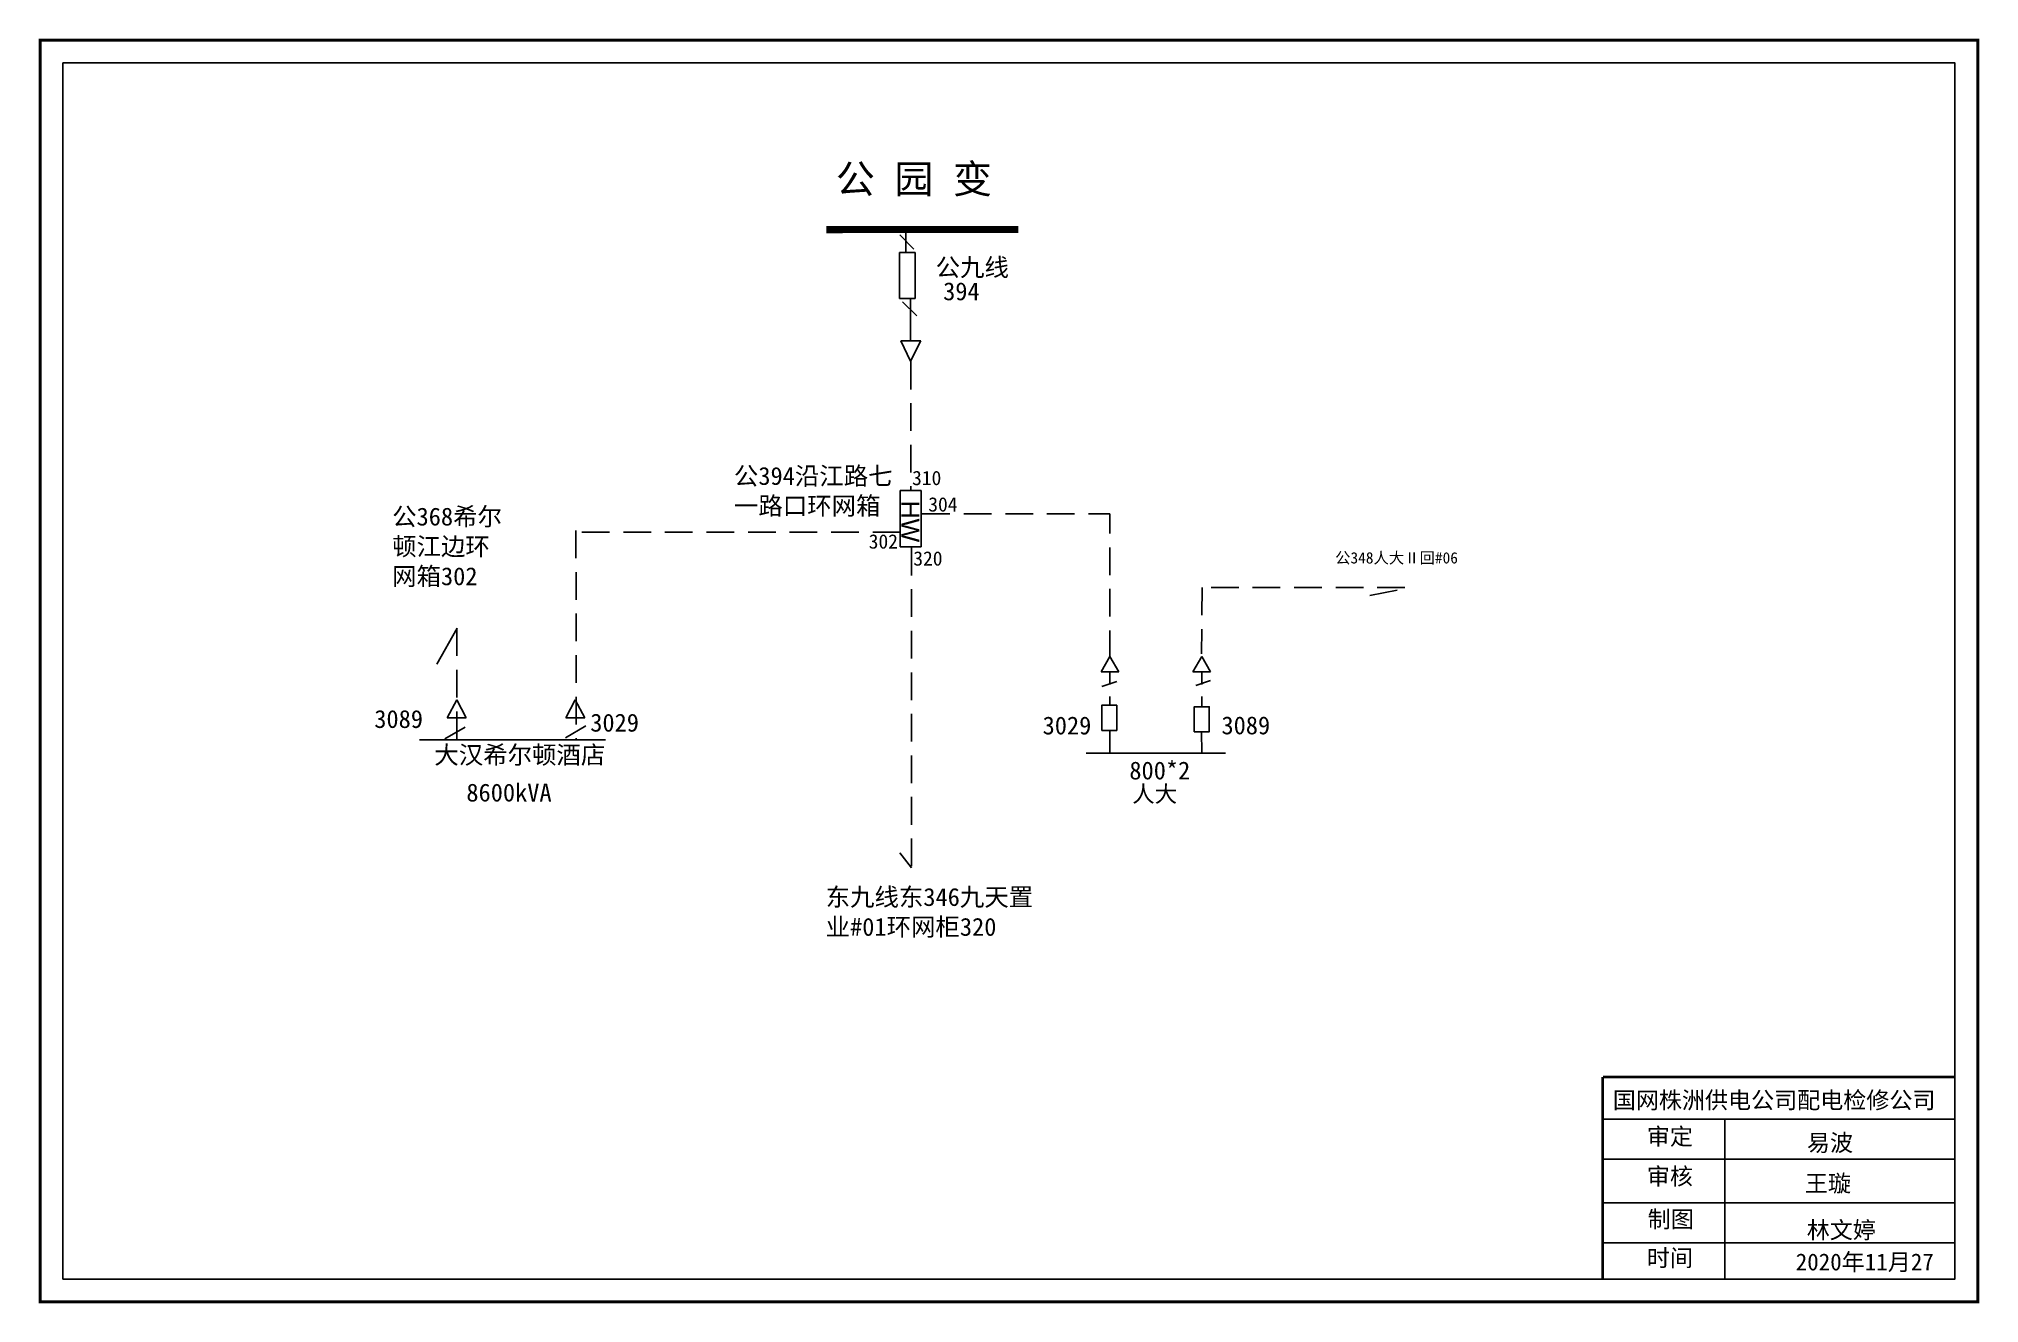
# Model space of a CAD drawing. Extents: x 0 to 344, y 0 to 224.
import ezdxf

# ---------------------------------------------------------------- set-up
doc = ezdxf.new("R2010")
doc.units = 0
doc.header["$LTSCALE"] = 0.774411
doc.linetypes.add('ACAD_ISO02W100', pattern=[15, 12, -3])
doc.linetypes.add('DASHED2', pattern=[9.525, 6.35, -3.175])
doc.layers.get('0').update_dxf_attribs({"linetype": 'CONTINUOUS'})
doc.layers.add('Layer2', color=1, linetype='CONTINUOUS')
doc.styles.get("Standard").update_dxf_attribs({"font": '', "height": 2.5})
doc.styles.add('字体', font='simkai_0.ttf', dxfattribs={"height": 2.5})
doc.styles.get('Standard').set_extended_font_data('SimSun')

msp = doc.modelspace()

# ---------------------------------------------------------------- linework, layer by layer
at = {"linetype": 'ACAD_ISO02W100'}
for p, q in [((153.59, 186.2), (153.59, 190.13)), ((152.47, 186.2), (155.27, 186.2)), ((155.27, 178.06), (152.47, 178.06)), ((93.56, 99.68), (100.3, 99.68))]:
    msp.add_line(p, q, dxfattribs=at)
at = {"color": 0, "linetype": 'ACAD_ISO02W100'}
for p, q in [((152.47, 178.06), (152.47, 186.2)), ((155.27, 186.2), (155.27, 178.06))]:
    msp.add_line(p, q, dxfattribs=at)
at = {"linetype": 'Continuous'}
for p, q in [((155.04, 186.83), (152.52, 189.34)), ((155.54, 174.97), (153.02, 177.49)), ((154.4, 178.07), (154.4, 170.57)), ((152.74, 170.57), (156.24, 170.57)), ((154.4, 166.91), (152.74, 170.57)), ((156.24, 170.57), (154.4, 166.91)), ((73.92, 119.53), (70.31, 113.15)), ((75.35, 101.96), (71.74, 99.86)), ((96.78, 102.17), (93.17, 100.06)), ((277.36, 32.35), (339.72, 32.35)), ((299, 32.34), (299, 4.01)), ((277.36, 25.25), (339.72, 25.25)), ((277.36, 17.5), (339.72, 17.5)), ((277.36, 10.4), (339.72, 10.4))]:
    msp.add_line(p, q, dxfattribs=at)
at = {"linetype": 'DASHED2'}
for p, q in [((154.49, 166.85), (154.51, 143.95)), ((95.04, 136.87), (95.06, 99.86)), ((152.63, 136.6), (95.04, 136.6)), ((154.6, 133.82), (154.6, 76.97)), ((73.88, 119.51), (73.9, 99.67)), ((73.86, 106.8), (72.15, 103.59)), ((75.56, 103.59), (73.86, 106.8)), ((94.92, 106.8), (93.22, 103.59)), ((96.62, 103.59), (94.92, 106.8)), ((72.15, 103.59), (75.56, 103.59)), ((93.22, 103.59), (96.62, 103.59)), ((154.6, 76.97), (152.51, 79.65))]:
    msp.add_line(p, q, dxfattribs=at)
at = {"color": 0, "linetype": 'Continuous'}
for p, q in [((152.61, 143.95), (156.33, 143.95)), ((152.61, 133.96), (152.61, 143.95)), ((156.33, 143.95), (156.33, 133.96)), ((156.33, 133.96), (152.61, 133.96)), ((207.71, 110.26), (205.06, 109.38)), ((191.03, 110.05), (188.37, 109.17))]:
    msp.add_line(p, q, dxfattribs=at)
at = {"color": 0, "linetype": 'DASHED2'}
msp.add_line((156.52, 139.84), (189.81, 139.84), dxfattribs=at)
at = {"color": 7, "linetype": 'DASHED2'}
for p, q in [((189.81, 114.21), (189.81, 139.84)), ((206.23, 126.76), (206.06, 114.99)), ((242.21, 126.76), (206.23, 126.76)), ((235.99, 125.33), (242.43, 126.59))]:
    msp.add_line(p, q, dxfattribs=at)
for p, q in [((188.25, 111.76), (189.83, 114.5)), ((189.83, 114.5), (191.41, 111.76)), ((204.56, 111.76), (206.13, 114.5)), ((206.13, 114.5), (207.71, 111.76)), ((191.41, 111.76), (188.25, 111.76)), ((189.83, 111.76), (189.83, 109.56)), ((189.83, 111.76), (189.83, 109.57)), ((207.71, 111.76), (204.56, 111.76)), ((206.13, 111.76), (206.13, 109.56)), ((206.13, 111.76), (206.13, 109.98)), ((189.83, 105.92), (189.83, 107.43)), ((189.83, 107.43), (189.83, 105.75)), ((206.15, 105.59), (206.13, 107.43)), ((206.13, 107.43), (206.13, 105.75)), ((189.83, 101.4), (189.83, 97.36)), ((206.08, 101.22), (206.13, 97.36)), ((67.25, 99.68), (93.56, 99.68)), ((210.36, 97.36), (185.6, 97.36))]:
    msp.add_line(p, q)
at = {"linetype": 'Continuous', "const_width": 0.5}
msp.add_lwpolyline([(-0.07, 223.91), (343.9, 223.91), (343.9, -0.05), (-0.07, -0.05)], close=True, dxfattribs=at)
at = {"linetype": 'Continuous'}
msp.add_lwpolyline([(3.97, 219.87), (339.85, 219.87), (339.85, 3.99), (3.97, 3.99)], close=True, dxfattribs=at)
for points, const_width in [([(173.57, 190.32), (139.49, 190.29)], 1.27), ([(277.32, 39.86), (277.32, 4.13)], 0.5), ([(277.36, 39.86), (339.72, 39.86)], 0.5)]:
    msp.add_lwpolyline(points, dxfattribs=dict(at, const_width=const_width))
for points in [[(188.38, 101.39), (191.05, 101.39), (191.05, 105.84), (188.38, 105.84)], [(204.8, 101.13), (207.47, 101.13), (207.47, 105.58), (204.8, 105.58)]]:
    msp.add_lwpolyline(points, close=True)

# ---------------------------------------------------------------- texts
at = {"color": 0, "linetype": 'Continuous'}
msp.add_text('394', height=3.179, dxfattribs=at).set_placement((160.22, 177.75))
at = {"linetype": 'Continuous', "style": '字体'}
for s, p in [('3089', (59.23, 101.82)), ('3029', (97.57, 101.17)), ('8600kVA', (75.58, 88.76))]:
    msp.add_text(s, height=3.179, dxfattribs=at).set_placement(p)
msp.add_text('800*2', height=3.179).set_placement((193.28, 92.68))
at = {"color": 0, "linetype": 'Continuous', "attachment_point": 1, "style": '字体'}
for s, insert, char_height, width in [('{\\fSimSun|b0|i0|c134|p2;公 园 变}', (141.16, 201.83), 5.0865, 34.9559), ('{\\fSimSun|b0|i0|c134|p2;公九线}', (158.89, 185.18), 3.179, 17.935), ('{\\fSimSun|b0|i0|c134|p2;公394沿江路七一路口环网箱}', (123.08, 148.15), 3.179, 30.0365), ('{\\fSimSun|b0|i0|c134|p2;310}', (154.71, 147.47), 2.5432, 17.935), ('{\\fSimSun|b0|i0|c134|p2;公368希尔顿江边环网箱302}', (62.4, 140.94), 3.179, 21.3925), ('{\\fSimSun|b0|i0|c134|p2;304}', (157.58, 142.78), 2.5432, 17.935), ('{\\fSimSun|b0|i0|c134|p2;302}', (147.01, 136.2), 2.5432, 17.935), ('{\\fSimSun|b0|i0|c134|p2;320}', (154.92, 133.18), 2.5432, 17.935), ('{\\fSimSun|b0|i0|c134|p2;大汉希尔顿酒店}', (69.89, 98.63), 3.179, 41.2737), ('{\\fSimSun|b0|i0|c134|p2;东九线东346九天置业#01环网柜320}', (139.36, 73.4), 3.179, 37.4406)]:
    msp.add_mtext(s, dxfattribs=dict(at, insert=insert, char_height=char_height, width=width))
at = {"color": 0, "linetype": 'DASHED2', "insert": (155.97, 142.2), "char_height": 3.179, "width": 8.2723, "attachment_point": 1, "rotation": 270, "style": '字体'}
msp.add_mtext('{\\fArial|b0|i0|c0|p32;HW}', dxfattribs=at)
at = {"linetype": 'DASHED2', "insert": (229.81, 133.02), "char_height": 2, "width": 26.2163, "attachment_point": 1, "style": '字体'}
msp.add_mtext('{\\fSimSun|b0|i0|c134|p2;公348人大Ⅱ回#06}', dxfattribs=at)
at = {"insert": (193.79, 91.57), "char_height": 2.925, "width": 32.9194, "attachment_point": 1}
msp.add_mtext('人大', dxfattribs=at)
at = {"linetype": 'Continuous', "char_height": 3, "attachment_point": 1, "style": '字体'}
for s, insert, width in [('国网株洲供电公司配电检修公司', (279.1, 37.25), 82.0179), ('审定', (285.15, 30.79), 23.4615), ('易波', (313.57, 29.69), 23.4615), ('审核', (285.15, 23.73), 23.4615), ('王璇', (313.21, 22.48), 33.0539), ('制图', (285.31, 16.11), 23.4615), ('林文婷', (313.54, 14.18), 60.45), ('时间', (285.15, 9.23), 23.4615), ('2020年11月27', (311.58, 8.52), 27.2667)]:
    msp.add_mtext(s, dxfattribs=dict(at, insert=insert, width=width))
at = {"layer": 'Layer2', "color": 0, "linetype": 'Continuous', "char_height": 3.179, "attachment_point": 1}
for s, insert, width in [('3029', (177.88, 103.85), 4.5797), ('3089', (209.63, 103.87), 6.8669)]:
    msp.add_mtext(s, dxfattribs=dict(at, insert=insert, width=width))

doc.saveas('drawing.dxf')
